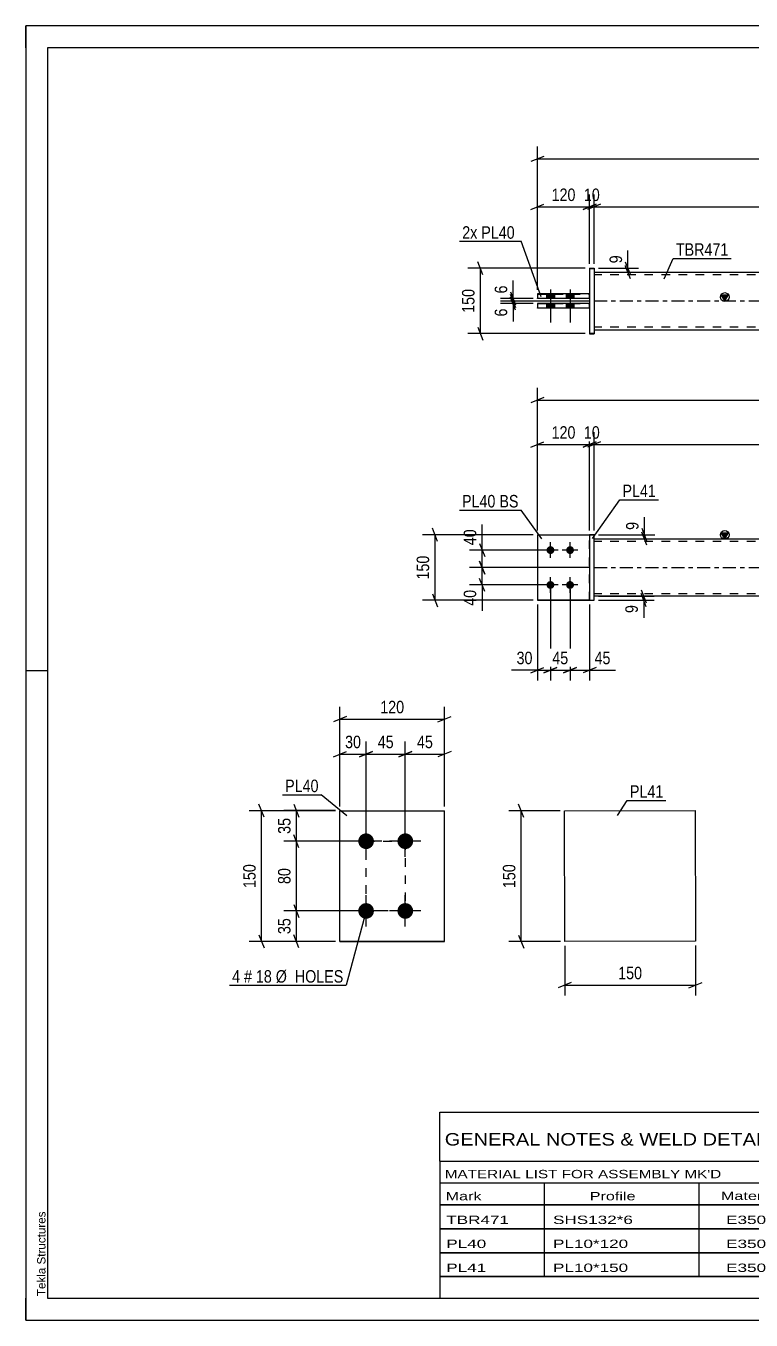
# Model space of a CAD drawing. Header units: millimetres. Extents: x 0 to 420, y 0 to 297.
# Drawn here: x 0 to 166.5, y 0 to 297 of the extents above; entities that cross this region are included whole.
import ezdxf

# ---------------------------------------------------------------- set-up
doc = ezdxf.new("R2010")
doc.units = ezdxf.units.MM
doc.linetypes.add('DXK_LINE_DOT2', pattern=[3.9198, 1.9599, -1.9599])
doc.linetypes.add('DXK_LINE_DOT3', pattern=[5.9187, 2.979, -0.9799, 0.9799, -0.9799])
doc.styles.add('Arial', font='ARIAL.TTF', dxfattribs={"height": 0.2})
doc.styles.add('Arial Narrow', font='ARIALN.TTF', dxfattribs={"height": 0.2})

# ---------------------------------------------------------------- blocks, each defined once
blk = doc.blocks.new('Unknown-581591533-1127')
at = {"color": 5, "linetype": 'Continuous'}
for p, q in [((420, 297), (0, 297)), ((0, 297), (0, 0)), ((0, 292), (0, 297)), ((415, 292), (5, 292)), ((5, 292), (5, 5)), ((5, 149), (0, 149)), ((0, 0), (0, 5)), ((5, 5), (415, 5)), ((0, 0), (420, 0))]:
    blk.add_line(p, q, dxfattribs=at)
at = {"color": 174, "linetype": 'Continuous', "style": 'Arial'}
blk.add_text('Tekla Structures', height=1.9102, rotation=90, dxfattribs=at).set_placement((4.5, 5.5))
blk = doc.blocks.new('Part-581591533-1420 - 1364')
at = {"color": 7, "linetype": 'DXK_LINE_DOT2'}
for p, q in [((117.41, 180.2), (129.41, 180.2)), ((117.41, 180.2), (129.41, 180.2)), ((117.41, 180.2), (117.41, 165.2)), ((129.41, 180.2), (129.41, 180.2)), ((129.41, 165.2), (129.41, 180.2)), ((117.41, 165.2), (117.41, 165.2))]:
    blk.add_line(p, q, dxfattribs=at)
at = {"color": 2, "linetype": 'Continuous'}
for p, q in [((117.41, 165.2), (129.41, 165.2)), ((129.41, 165.2), (117.41, 165.2)), ((117.41, 165.2), (117.41, 165.2)), ((129.41, 165.2), (129.41, 165.2))]:
    blk.add_line(p, q, dxfattribs=at)
blk = doc.blocks.new('Bolt-581591533-1378 - 1364')
at = {"linetype": 'Continuous'}
for points in [[(120.41, 175.8), (120.22, 175.82), (120.04, 175.88), (119.88, 175.97), (119.74, 176.1), (119.63, 176.25), (119.55, 176.42), (119.51, 176.61), (119.51, 176.8), (119.55, 176.98), (119.63, 177.15), (119.74, 177.3), (119.88, 177.43), (120.04, 177.52), (120.22, 177.58), (120.41, 177.6), (120.6, 177.58), (120.77, 177.52), (120.94, 177.43), (121.08, 177.3), (121.19, 177.15), (121.26, 176.98), (121.3, 176.8), (121.3, 176.61), (121.26, 176.42), (121.19, 176.25), (121.08, 176.1), (120.94, 175.97), (120.77, 175.88), (120.6, 175.82)], [(124.91, 175.8), (124.72, 175.82), (124.54, 175.88), (124.38, 175.97), (124.24, 176.1), (124.13, 176.25), (124.05, 176.42), (124.01, 176.61), (124.01, 176.8), (124.05, 176.98), (124.13, 177.15), (124.24, 177.3), (124.38, 177.43), (124.54, 177.52), (124.72, 177.58), (124.91, 177.6), (125.1, 177.58), (125.27, 177.52), (125.44, 177.43), (125.58, 177.3), (125.69, 177.15), (125.76, 176.98), (125.8, 176.8), (125.8, 176.61), (125.76, 176.42), (125.69, 176.25), (125.58, 176.1), (125.44, 175.97), (125.27, 175.88), (125.1, 175.82)], [(120.41, 167.8), (120.22, 167.82), (120.04, 167.88), (119.88, 167.97), (119.74, 168.1), (119.63, 168.25), (119.55, 168.42), (119.51, 168.61), (119.51, 168.8), (119.55, 168.98), (119.63, 169.15), (119.74, 169.3), (119.88, 169.43), (120.04, 169.52), (120.22, 169.58), (120.41, 169.6), (120.6, 169.58), (120.77, 169.52), (120.94, 169.43), (121.08, 169.3), (121.19, 169.15), (121.26, 168.98), (121.3, 168.8), (121.3, 168.61), (121.26, 168.42), (121.19, 168.25), (121.08, 168.1), (120.94, 167.97), (120.77, 167.88), (120.6, 167.82)], [(124.91, 167.8), (124.72, 167.82), (124.54, 167.88), (124.38, 167.97), (124.24, 168.1), (124.13, 168.25), (124.05, 168.42), (124.01, 168.61), (124.01, 168.8), (124.05, 168.98), (124.13, 169.15), (124.24, 169.3), (124.38, 169.43), (124.54, 169.52), (124.72, 169.58), (124.91, 169.6), (125.1, 169.58), (125.27, 169.52), (125.44, 169.43), (125.58, 169.3), (125.69, 169.15), (125.76, 168.98), (125.8, 168.8), (125.8, 168.61), (125.76, 168.42), (125.69, 168.25), (125.58, 168.1), (125.44, 167.97), (125.27, 167.88), (125.1, 167.82)]]:
    blk.add_hatch(color=1, dxfattribs=at).paths.add_polyline_path(points)
at = {"color": 1, "linetype": 'Continuous'}
for p, q in [((120.41, 174.9), (120.41, 178.5)), ((124.91, 174.9), (124.91, 178.5)), ((122.21, 176.7), (118.61, 176.7)), ((126.71, 176.7), (123.11, 176.7)), ((120.41, 166.9), (120.41, 170.5)), ((124.91, 166.9), (124.91, 170.5)), ((122.21, 168.7), (118.61, 168.7)), ((126.71, 168.7), (123.11, 168.7))]:
    blk.add_line(p, q, dxfattribs=at)
blk = doc.blocks.new('Part-581591533-1405 - 1364')
at = {"color": 2, "linetype": 'Continuous'}
for p, q in [((130.41, 180.21), (129.41, 180.21)), ((129.41, 180.21), (129.41, 165.18)), ((130.41, 165.18), (130.41, 180.21)), ((129.41, 165.21), (130.41, 165.21)), ((129.41, 165.18), (130.41, 165.18)), ((130.41, 165.21), (130.41, 165.18))]:
    blk.add_line(p, q, dxfattribs=at)
at = {"color": 7, "linetype": 'DXK_LINE_DOT2'}
blk.add_line((129.41, 180.18), (130.41, 180.18), dxfattribs=at)
blk = doc.blocks.new('Part-581591533-1425 - 1364')
at = {"color": 2, "linetype": 'Continuous'}
for p, q in [((117.41, 180.2), (129.41, 180.2)), ((117.41, 180.2), (117.41, 165.2)), ((117.41, 165.2), (129.41, 165.2)), ((129.41, 165.2), (117.41, 165.2)), ((129.41, 165.2), (129.41, 165.21))]:
    blk.add_line(p, q, dxfattribs=at)
at = {"color": 7, "linetype": 'DXK_LINE_DOT2'}
for p, q in [((117.41, 180.2), (129.41, 180.2)), ((129.41, 180.2), (129.41, 180.2)), ((129.41, 180.2), (129.41, 165.2)), ((117.41, 165.2), (117.41, 165.2)), ((117.41, 165.2), (117.41, 165.2))]:
    blk.add_line(p, q, dxfattribs=at)
blk = doc.blocks.new('Part-581591533-1440 - 1364')
at = {"linetype": 'Continuous'}
blk.add_hatch(color=2, dxfattribs=at).paths.add_polyline_path([(160.41, 179.3), (159.61, 180.7), (161.21, 180.7)])
at = {"color": 2, "linetype": 'Continuous'}
for p, q in [((130.41, 179.3), (218.41, 179.3)), ((160.41, 179.3), (159.61, 180.7)), ((159.61, 180.7), (161.21, 180.7)), ((161.21, 180.7), (160.41, 179.3)), ((218.51, 179.3), (306.51, 179.3)), ((218.41, 166.1), (130.41, 166.1)), ((306.51, 166.1), (218.51, 166.1))]:
    blk.add_line(p, q, dxfattribs=at)
at = {"color": 7, "linetype": 'DXK_LINE_DOT2'}
for p, q in [((130.41, 166.1), (130.41, 179.3)), ((218.41, 178.7), (130.41, 178.7)), ((306.51, 178.7), (218.51, 178.7)), ((306.51, 179.3), (306.51, 166.1)), ((218.41, 166.7), (130.41, 166.7)), ((306.51, 166.7), (218.51, 166.7))]:
    blk.add_line(p, q, dxfattribs=at)
at = {"color": 7, "linetype": 'DXK_LINE_DOT3'}
for p, q in [((130.41, 172.7), (218.41, 172.7)), ((218.51, 172.7), (306.51, 172.7))]:
    blk.add_line(p, q, dxfattribs=at)
at = {"color": 2, "linetype": 'Continuous'}
blk.add_circle((160.41, 180.2), 1, dxfattribs=at)
blk = doc.blocks.new('Part-581591533-1793 - 1767')
at = {"color": 2, "linetype": 'Continuous'}
for p, q in [((129.41, 233.29), (117.41, 233.29)), ((117.41, 233.29), (117.41, 232.29)), ((117.41, 232.29), (129.41, 232.29)), ((117.41, 232.26), (117.41, 232.29)), ((117.41, 232.29), (117.41, 232.26)), ((129.41, 232.26), (117.41, 232.26)), ((129.41, 232.29), (129.41, 233.29))]:
    blk.add_line(p, q, dxfattribs=at)
at = {"color": 7, "linetype": 'DXK_LINE_DOT2'}
for p, q in [((117.41, 233.26), (129.41, 233.26)), ((129.41, 232.29), (129.41, 232.26)), ((129.41, 232.26), (129.41, 232.29))]:
    blk.add_line(p, q, dxfattribs=at)
blk = doc.blocks.new('Part-581591533-1798 - 1767')
at = {"color": 2, "linetype": 'Continuous'}
for p, q in [((129.41, 235.49), (117.41, 235.49)), ((117.41, 235.49), (117.41, 234.49)), ((129.41, 234.49), (129.41, 235.49)), ((117.41, 234.49), (129.41, 234.49)), ((117.41, 234.46), (117.41, 234.49)), ((117.41, 234.49), (117.41, 234.46)), ((129.41, 234.46), (117.41, 234.46))]:
    blk.add_line(p, q, dxfattribs=at)
at = {"color": 7, "linetype": 'DXK_LINE_DOT2'}
for p, q in [((117.41, 235.46), (129.41, 235.46)), ((129.41, 234.46), (129.41, 234.49)), ((129.41, 234.49), (129.41, 234.46))]:
    blk.add_line(p, q, dxfattribs=at)
blk = doc.blocks.new('Part-581591533-1773 - 1767')
at = {"linetype": 'Continuous'}
blk.add_hatch(color=2, dxfattribs=at).paths.add_polyline_path([(160.41, 233.88), (159.61, 235.28), (161.21, 235.28)])
at = {"color": 2, "linetype": 'Continuous'}
for p, q in [((130.41, 240.48), (218.41, 240.48)), ((218.51, 240.48), (306.51, 240.48)), ((160.41, 233.88), (159.61, 235.28)), ((159.61, 235.28), (161.21, 235.28)), ((161.21, 235.28), (160.41, 233.88)), ((130.41, 227.28), (218.41, 227.28)), ((218.51, 227.28), (306.51, 227.28))]:
    blk.add_line(p, q, dxfattribs=at)
at = {"color": 7, "linetype": 'DXK_LINE_DOT2'}
for p, q in [((130.41, 240.48), (130.41, 227.28)), ((218.41, 239.88), (130.41, 239.88)), ((306.51, 239.88), (218.51, 239.88)), ((306.51, 240.48), (306.51, 227.28)), ((218.41, 227.88), (130.41, 227.88)), ((306.51, 227.88), (218.51, 227.88))]:
    blk.add_line(p, q, dxfattribs=at)
at = {"color": 7, "linetype": 'DXK_LINE_DOT3'}
for p, q in [((130.41, 233.88), (218.41, 233.88)), ((218.51, 233.88), (306.51, 233.88))]:
    blk.add_line(p, q, dxfattribs=at)
at = {"color": 2, "linetype": 'Continuous'}
blk.add_circle((160.41, 234.78), 1, dxfattribs=at)
blk = doc.blocks.new('Part-581591533-1799 - 1767')
at = {"color": 2, "linetype": 'Continuous'}
for p, q in [((129.41, 241.39), (130.41, 241.39)), ((129.41, 241.39), (129.41, 226.39)), ((130.41, 241.39), (130.41, 226.36)), ((130.41, 226.39), (129.41, 226.39)), ((129.41, 226.39), (129.41, 226.36)), ((129.41, 226.39), (129.41, 226.36)), ((129.41, 226.36), (130.41, 226.36))]:
    blk.add_line(p, q, dxfattribs=at)
at = {"color": 7, "linetype": 'DXK_LINE_DOT2'}
for p, q in [((129.41, 241.36), (130.41, 241.36)), ((130.41, 241.36), (130.41, 241.39))]:
    blk.add_line(p, q, dxfattribs=at)
blk = doc.blocks.new('Bolt-581591533-1801 - 1767')
at = {"linetype": 'Continuous'}
for points in [[(119.51, 234.49), (121.31, 234.49), (121.31, 235.49), (119.51, 235.49)], [(119.51, 234.47), (121.31, 234.47), (121.31, 235.47), (119.51, 235.47)], [(124.01, 234.49), (125.81, 234.49), (125.81, 235.49), (124.01, 235.49)], [(124.01, 234.47), (125.81, 234.47), (125.81, 235.47), (124.01, 235.47)], [(119.51, 232.29), (121.31, 232.29), (121.31, 233.29), (119.51, 233.29)], [(119.51, 232.27), (121.31, 232.27), (121.31, 233.27), (119.51, 233.27)], [(124.01, 232.29), (125.81, 232.29), (125.81, 233.29), (124.01, 233.29)], [(124.01, 232.27), (125.81, 232.27), (125.81, 233.27), (124.01, 233.27)]]:
    blk.add_hatch(color=1, dxfattribs=at).paths.add_polyline_path(points)
at = {"color": 1, "linetype": 'Continuous'}
for p, q in [((119.51, 235.49), (119.51, 234.49)), ((119.51, 235.47), (119.51, 234.47)), ((120.41, 236.49), (120.41, 228.99)), ((120.41, 236.47), (120.41, 228.97)), ((121.31, 235.49), (121.31, 234.49)), ((121.31, 235.47), (121.31, 234.47)), ((124.01, 235.49), (124.01, 234.49)), ((124.01, 235.47), (124.01, 234.47)), ((124.91, 236.49), (124.91, 228.99)), ((124.91, 236.47), (124.91, 228.97)), ((125.81, 235.49), (125.81, 234.49)), ((125.81, 235.47), (125.81, 234.47)), ((119.51, 233.29), (119.51, 232.29)), ((119.51, 233.27), (119.51, 232.27)), ((121.31, 233.29), (121.31, 232.29)), ((121.31, 233.27), (121.31, 232.27)), ((124.01, 233.29), (124.01, 232.29)), ((124.01, 233.27), (124.01, 232.27)), ((125.81, 233.29), (125.81, 232.29)), ((125.81, 233.27), (125.81, 232.27))]:
    blk.add_line(p, q, dxfattribs=at)
blk = doc.blocks.new('Bolt-581591533-2103 - 2040')
at = {"linetype": 'Continuous'}
for points in [[(78.09, 108.1), (77.72, 108.14), (77.36, 108.25), (77.04, 108.44), (76.76, 108.69), (76.53, 109), (76.38, 109.34), (76.3, 109.71), (76.3, 110.09), (76.38, 110.46), (76.53, 110.8), (76.76, 111.1), (77.04, 111.36), (77.36, 111.54), (77.72, 111.66), (78.09, 111.7), (78.47, 111.66), (78.83, 111.54), (79.15, 111.36), (79.43, 111.1), (79.65, 110.8), (79.81, 110.46), (79.88, 110.09), (79.88, 109.71), (79.81, 109.34), (79.65, 109), (79.43, 108.69), (79.15, 108.44), (78.83, 108.25), (78.47, 108.14)], [(87.09, 108.1), (86.72, 108.14), (86.36, 108.25), (86.04, 108.44), (85.76, 108.69), (85.53, 109), (85.38, 109.34), (85.3, 109.71), (85.3, 110.09), (85.38, 110.46), (85.53, 110.8), (85.76, 111.1), (86.04, 111.36), (86.36, 111.54), (86.72, 111.66), (87.09, 111.7), (87.47, 111.66), (87.83, 111.54), (88.15, 111.36), (88.43, 111.1), (88.65, 110.8), (88.81, 110.46), (88.88, 110.09), (88.88, 109.71), (88.81, 109.34), (88.65, 109), (88.43, 108.69), (88.15, 108.44), (87.83, 108.25), (87.47, 108.14)], [(78.09, 92.1), (77.72, 92.14), (77.36, 92.25), (77.04, 92.44), (76.76, 92.69), (76.53, 93), (76.38, 93.34), (76.3, 93.71), (76.3, 94.09), (76.38, 94.46), (76.53, 94.8), (76.76, 95.1), (77.04, 95.36), (77.36, 95.54), (77.72, 95.66), (78.09, 95.7), (78.47, 95.66), (78.83, 95.54), (79.15, 95.36), (79.43, 95.1), (79.65, 94.8), (79.81, 94.46), (79.88, 94.09), (79.88, 93.71), (79.81, 93.34), (79.65, 93), (79.43, 92.69), (79.15, 92.44), (78.83, 92.25), (78.47, 92.14)], [(87.09, 92.1), (86.72, 92.14), (86.36, 92.25), (86.04, 92.44), (85.76, 92.69), (85.53, 93), (85.38, 93.34), (85.3, 93.71), (85.3, 94.09), (85.38, 94.46), (85.53, 94.8), (85.76, 95.1), (86.04, 95.36), (86.36, 95.54), (86.72, 95.66), (87.09, 95.7), (87.47, 95.66), (87.83, 95.54), (88.15, 95.36), (88.43, 95.1), (88.65, 94.8), (88.81, 94.46), (88.88, 94.09), (88.88, 93.71), (88.81, 93.34), (88.65, 93), (88.43, 92.69), (88.15, 92.44), (87.83, 92.25), (87.47, 92.14)]]:
    blk.add_hatch(color=1, dxfattribs=at).paths.add_polyline_path(points)
at = {"color": 1, "linetype": 'Continuous'}
for p, q in [((78.09, 106.3), (78.09, 113.5)), ((87.09, 106.3), (87.09, 113.5)), ((81.69, 109.9), (74.49, 109.9)), ((90.69, 109.9), (83.49, 109.9)), ((78.09, 90.3), (78.09, 97.5)), ((87.09, 90.3), (87.09, 97.5)), ((81.69, 93.9), (74.49, 93.9)), ((90.69, 93.9), (83.49, 93.9))]:
    blk.add_line(p, q, dxfattribs=at)
blk = doc.blocks.new('Part-581591533-2108 - 2040')
at = {"color": 2, "linetype": 'Continuous'}
for p, q in [((72.09, 116.9), (96.09, 116.9)), ((72.09, 86.9), (72.09, 116.9)), ((96.09, 86.9), (96.09, 116.9)), ((72.09, 86.9), (96.09, 86.9)), ((96.09, 86.9), (72.09, 86.9))]:
    blk.add_line(p, q, dxfattribs=at)
at = {"color": 7, "linetype": 'DXK_LINE_DOT2'}
for p, q in [((72.09, 116.9), (96.09, 116.9)), ((96.09, 116.9), (96.09, 116.9)), ((72.09, 86.9), (72.09, 86.9)), ((72.09, 86.9), (72.09, 86.9)), ((96.09, 86.9), (96.09, 86.9)), ((96.09, 86.9), (96.09, 86.9))]:
    blk.add_line(p, q, dxfattribs=at)
blk = doc.blocks.new('Part-581591533-2231 - 2225')
at = {"color": 2, "linetype": 'Continuous'}
for p, q in [((123.65, 116.87), (153.65, 116.93)), ((123.7, 86.87), (123.65, 116.87)), ((153.65, 116.93), (153.7, 86.93)), ((153.7, 86.93), (123.7, 86.87))]:
    blk.add_line(p, q, dxfattribs=at)
blk = doc.blocks.new('Rectangle-581591533-2210 - 2040')
at = {"color": 1, "linetype": 'DXK_LINE_DOT2'}
blk.add_lwpolyline([(78.09, 109.9), (87.09, 109.9), (87.09, 93.9), (78.09, 93.9), (78.09, 109.9)], close=True, dxfattribs=at)
blk = doc.blocks.new('StraightDimension-581591533-1609 - 1364')
at = {"color": 7, "linetype": 'Continuous'}
for p, q in [((129.41, 172.68), (101.86, 172.68)), ((104.11, 174.18), (105.31, 171.18)), ((104.71, 168.7), (104.71, 172.68)), ((105.31, 167.2), (104.11, 170.2)), ((119.41, 168.7), (101.86, 168.7))]:
    blk.add_line(p, q, dxfattribs=at)
at = {"color": 0}
blk.add_wipeout([(103.96, 168.17), (99.76, 168.17), (99.76, 163.32), (103.96, 163.32)], dxfattribs=at)
at = {"color": 7, "linetype": 'Continuous'}
blk.add_line((104.71, 168.7), (104.71, 162.79), dxfattribs=at)
blk.add_line((104.71, 168.7), (104.71, 162.79), dxfattribs=at)
at = {"color": 3, "style": 'Arial Narrow'}
blk.add_text('40', height=2.863, rotation=90.0002, dxfattribs=at).set_placement((103.36, 163.92))
blk = doc.blocks.new('StraightDimension-581591533-1600 - 1364')
at = {"color": 7, "linetype": 'Continuous'}
for p, q in [((141.37, 181.71), (142.57, 178.71)), ((131.41, 180.21), (144.37, 180.21)), ((131.41, 179.3), (144.37, 179.3)), ((142.57, 177.8), (141.37, 180.8)), ((141.97, 179.3), (141.97, 180.21))]:
    blk.add_line(p, q, dxfattribs=at)
at = {"color": 0}
blk.add_wipeout([(141.22, 183.77), (137.02, 183.77), (137.02, 180.74), (141.22, 180.74)], dxfattribs=at)
at = {"color": 7, "linetype": 'Continuous'}
blk.add_line((141.97, 180.21), (141.97, 184.29), dxfattribs=at)
blk.add_line((141.97, 180.21), (141.97, 184.29), dxfattribs=at)
at = {"color": 3, "style": 'Arial Narrow'}
blk.add_text('9', height=2.86, rotation=90.0002, dxfattribs=at).set_placement((140.62, 181.34))
blk = doc.blocks.new('StraightDimension-581591533-1560 - 1364')
at = {"color": 7, "linetype": 'Continuous'}
for p, q in [((120.41, 167.7), (120.41, 146.77)), ((117.41, 164.2), (117.41, 146.77)), ((115.91, 148.57), (118.91, 149.77)), ((117.41, 149.17), (120.41, 149.17)), ((121.91, 149.77), (118.91, 148.57))]:
    blk.add_line(p, q, dxfattribs=at)
at = {"color": 0}
blk.add_wipeout([(116.88, 149.92), (116.88, 154.12), (112.03, 154.12), (112.03, 149.92)], dxfattribs=at)
at = {"color": 7, "linetype": 'Continuous'}
blk.add_line((117.41, 149.17), (111.5, 149.17), dxfattribs=at)
blk.add_line((117.41, 149.17), (111.5, 149.17), dxfattribs=at)
at = {"color": 3, "style": 'Arial Narrow'}
blk.add_text('30', height=2.863, dxfattribs=at).set_placement((112.63, 150.52))
blk = doc.blocks.new('StraightDimension-581591533-1546 - 1364')
at = {"color": 7, "linetype": 'Continuous'}
for p, q in [((117.41, 181.2), (117.41, 213.94)), ((319.51, 181.19), (319.51, 213.94)), ((118.91, 211.69), (115.91, 210.49)), ((117.41, 211.09), (319.51, 211.09)), ((318.01, 210.49), (321.01, 211.69))]:
    blk.add_line(p, q, dxfattribs=at)
at = {"color": 0}
blk.add_wipeout([(222.72, 211.84), (222.72, 216.04), (214.2, 216.04), (214.2, 211.84)], dxfattribs=at)
at = {"color": 3, "style": 'Arial Narrow'}
blk.add_text('2035', height=2.863, dxfattribs=at).set_placement((214.8, 212.44))
blk = doc.blocks.new('StraightDimension-581591533-1452 - 1364')
at = {"color": 7, "linetype": 'Continuous'}
for p, q in [((117.41, 181.2), (117.41, 203.77)), ((129.41, 181.2), (129.41, 203.77)), ((115.91, 200.32), (118.91, 201.52)), ((117.41, 200.92), (129.41, 200.92)), ((130.91, 201.52), (127.91, 200.32))]:
    blk.add_line(p, q, dxfattribs=at)
at = {"color": 0}
blk.add_wipeout([(126.75, 201.67), (126.75, 205.87), (120.07, 205.87), (120.07, 201.67)], dxfattribs=at)
at = {"color": 3, "style": 'Arial Narrow'}
blk.add_text('120', height=2.863, dxfattribs=at).set_placement((120.67, 202.27))
blk = doc.blocks.new('StraightDimension-581591533-1479 - 1364')
at = {"color": 7, "linetype": 'Continuous'}
for p, q in [((129.41, 181.2), (129.41, 203.77)), ((130.41, 181.21), (130.41, 203.77)), ((127.91, 200.32), (130.91, 201.52)), ((131.91, 201.52), (128.91, 200.32)), ((129.41, 200.92), (130.41, 200.92))]:
    blk.add_line(p, q, dxfattribs=at)
at = {"color": 0}
blk.add_wipeout([(132.34, 201.67), (132.34, 205.87), (127.48, 205.87), (127.48, 201.67)], dxfattribs=at)
at = {"color": 3, "style": 'Arial Narrow'}
blk.add_text('10', height=2.863, dxfattribs=at).set_placement((128.08, 202.27))
blk = doc.blocks.new('StraightDimension-581591533-1577 - 1364')
at = {"color": 7, "linetype": 'Continuous'}
for p, q in [((124.91, 167.7), (124.91, 146.77)), ((129.41, 164.2), (129.41, 146.77)), ((123.41, 148.57), (126.41, 149.77)), ((124.91, 149.17), (129.41, 149.17)), ((130.91, 149.77), (127.91, 148.57))]:
    blk.add_line(p, q, dxfattribs=at)
at = {"color": 0}
blk.add_wipeout([(134.79, 149.92), (134.79, 154.12), (129.93, 154.12), (129.93, 149.92)], dxfattribs=at)
at = {"color": 7, "linetype": 'Continuous'}
blk.add_line((129.41, 149.17), (135.32, 149.17), dxfattribs=at)
blk.add_line((129.41, 149.17), (135.32, 149.17), dxfattribs=at)
at = {"color": 3, "style": 'Arial Narrow'}
blk.add_text('45', height=2.863, dxfattribs=at).set_placement((130.53, 150.52))
blk = doc.blocks.new('StraightDimension-581591533-1496 - 1364')
at = {"color": 7, "linetype": 'Continuous'}
for p, q in [((130.41, 181.21), (130.41, 203.77)), ((306.51, 181.23), (306.51, 203.77)), ((131.91, 201.52), (128.91, 200.32)), ((130.41, 200.92), (306.51, 200.92)), ((305.01, 200.32), (308.01, 201.52))]:
    blk.add_line(p, q, dxfattribs=at)
at = {"color": 0}
blk.add_wipeout([(222.72, 201.67), (222.72, 205.87), (214.2, 205.87), (214.2, 201.67)], dxfattribs=at)
at = {"color": 3, "style": 'Arial Narrow'}
blk.add_text('1775', height=2.863, dxfattribs=at).set_placement((214.8, 202.27))
blk = doc.blocks.new('StraightDimension-581591533-1570 - 1364')
at = {"color": 7, "linetype": 'Continuous'}
for p, q in [((120.41, 167.7), (120.41, 146.77)), ((124.91, 167.7), (124.91, 146.77)), ((118.91, 148.57), (121.91, 149.77)), ((120.41, 149.17), (124.91, 149.17)), ((126.41, 149.77), (123.41, 148.57))]:
    blk.add_line(p, q, dxfattribs=at)
at = {"color": 0}
blk.add_wipeout([(125.09, 149.92), (125.09, 154.12), (120.23, 154.12), (120.23, 149.92)], dxfattribs=at)
at = {"color": 3, "style": 'Arial Narrow'}
blk.add_text('45', height=2.863, dxfattribs=at).set_placement((120.83, 150.52))
blk = doc.blocks.new('StraightDimension-581591533-1591 - 1364')
at = {"color": 7, "linetype": 'Continuous'}
for p, q in [((141.21, 167.6), (142.41, 164.6)), ((142.41, 163.71), (141.21, 166.71)), ((131.41, 166.1), (144.21, 166.1)), ((131.41, 165.21), (144.21, 165.21)), ((141.81, 165.21), (141.81, 166.1))]:
    blk.add_line(p, q, dxfattribs=at)
at = {"color": 0}
blk.add_wipeout([(141.06, 164.69), (136.86, 164.69), (136.86, 161.66), (141.06, 161.66)], dxfattribs=at)
at = {"color": 7, "linetype": 'Continuous'}
blk.add_line((141.81, 165.21), (141.81, 161.13), dxfattribs=at)
blk.add_line((141.81, 165.21), (141.81, 161.13), dxfattribs=at)
at = {"color": 3, "style": 'Arial Narrow'}
blk.add_text('9', height=2.86, rotation=90.0002, dxfattribs=at).set_placement((140.46, 162.26))
blk = doc.blocks.new('StraightDimension-581591533-1626 - 1364')
at = {"color": 7, "linetype": 'Continuous'}
for p, q in [((119.41, 176.7), (101.86, 176.7)), ((104.11, 178.2), (105.31, 175.2)), ((104.71, 172.68), (104.71, 176.7)), ((129.41, 172.68), (101.86, 172.68)), ((105.31, 171.18), (104.11, 174.18))]:
    blk.add_line(p, q, dxfattribs=at)
at = {"color": 0}
blk.add_wipeout([(103.96, 182.08), (99.76, 182.08), (99.76, 177.22), (103.96, 177.22)], dxfattribs=at)
at = {"color": 7, "linetype": 'Continuous'}
blk.add_line((104.71, 176.7), (104.71, 182.6), dxfattribs=at)
blk.add_line((104.71, 176.7), (104.71, 182.6), dxfattribs=at)
at = {"color": 3, "style": 'Arial Narrow'}
blk.add_text('40', height=2.863, rotation=90.0002, dxfattribs=at).set_placement((103.36, 177.82))
blk = doc.blocks.new('StraightDimension-581591533-1689 - 1364')
at = {"color": 7, "linetype": 'Continuous'}
for p, q in [((94.51, 178.7), (93.31, 181.7)), ((116.41, 180.2), (91.06, 180.2)), ((93.91, 165.2), (93.91, 180.2)), ((93.31, 166.7), (94.51, 163.7)), ((116.41, 165.2), (91.06, 165.2))]:
    blk.add_line(p, q, dxfattribs=at)
at = {"color": 0}
blk.add_wipeout([(93.16, 176.04), (88.96, 176.04), (88.96, 169.35), (93.16, 169.35)], dxfattribs=at)
at = {"color": 3, "style": 'Arial Narrow'}
blk.add_text('150', height=2.863, rotation=90.0002, dxfattribs=at).set_placement((92.56, 169.95))
blk = doc.blocks.new('StraightDimension-581591533-1851 - 1767')
at = {"color": 7, "linetype": 'Continuous'}
for p, q in [((111.22, 235.96), (112.42, 232.96)), ((112.42, 232.36), (111.22, 235.36)), ((116.41, 234.46), (108.97, 234.46)), ((129.41, 233.86), (108.97, 233.86)), ((111.82, 233.86), (111.82, 234.46))]:
    blk.add_line(p, q, dxfattribs=at)
at = {"color": 0}
blk.add_wipeout([(111.07, 238.02), (106.87, 238.02), (106.87, 234.99), (111.07, 234.99)], dxfattribs=at)
at = {"color": 7, "linetype": 'Continuous'}
blk.add_line((111.82, 234.46), (111.82, 238.54), dxfattribs=at)
blk.add_line((111.82, 234.46), (111.82, 238.54), dxfattribs=at)
at = {"color": 3, "style": 'Arial Narrow'}
blk.add_text('6', height=2.86, rotation=90.0002, dxfattribs=at).set_placement((110.47, 235.59))
blk = doc.blocks.new('StraightDimension-581591533-1930 - 1767')
at = {"color": 7, "linetype": 'Continuous'}
for p, q in [((127.91, 254.86), (130.91, 256.06)), ((131.91, 256.06), (128.91, 254.86)), ((129.41, 242.39), (129.41, 258.31)), ((129.41, 255.46), (130.41, 255.46)), ((130.41, 242.39), (130.41, 258.31))]:
    blk.add_line(p, q, dxfattribs=at)
at = {"color": 0}
blk.add_wipeout([(132.34, 256.21), (132.34, 260.41), (127.48, 260.41), (127.48, 256.21)], dxfattribs=at)
at = {"color": 3, "style": 'Arial Narrow'}
blk.add_text('10', height=2.863, dxfattribs=at).set_placement((128.08, 256.81))
blk = doc.blocks.new('StraightDimension-581591533-1835 - 1767')
at = {"color": 7, "linetype": 'Continuous'}
for p, q in [((111.22, 235.36), (112.42, 232.36)), ((112.42, 231.76), (111.22, 234.76)), ((129.41, 233.86), (108.97, 233.86)), ((116.41, 233.26), (108.97, 233.26)), ((111.82, 233.26), (111.82, 233.86))]:
    blk.add_line(p, q, dxfattribs=at)
at = {"color": 0}
blk.add_wipeout([(111.07, 232.74), (106.87, 232.74), (106.87, 229.71), (111.07, 229.71)], dxfattribs=at)
at = {"color": 7, "linetype": 'Continuous'}
blk.add_line((111.82, 233.26), (111.82, 229.19), dxfattribs=at)
blk.add_line((111.82, 233.26), (111.82, 229.19), dxfattribs=at)
at = {"color": 3, "style": 'Arial Narrow'}
blk.add_text('6', height=2.86, rotation=90.0002, dxfattribs=at).set_placement((110.47, 230.31))
blk = doc.blocks.new('StraightDimension-581591533-1868 - 1767')
at = {"color": 7, "linetype": 'Continuous'}
for p, q in [((131.41, 241.39), (140.59, 241.39)), ((137.59, 242.89), (138.79, 239.89)), ((138.79, 238.98), (137.59, 241.98)), ((138.19, 240.48), (138.19, 241.39)), ((131.41, 240.48), (140.59, 240.48))]:
    blk.add_line(p, q, dxfattribs=at)
at = {"color": 0}
blk.add_wipeout([(137.44, 244.95), (133.24, 244.95), (133.24, 241.92), (137.44, 241.92)], dxfattribs=at)
at = {"color": 7, "linetype": 'Continuous'}
blk.add_line((138.19, 241.39), (138.19, 245.47), dxfattribs=at)
blk.add_line((138.19, 241.39), (138.19, 245.47), dxfattribs=at)
at = {"color": 3, "style": 'Arial Narrow'}
blk.add_text('9', height=2.86, rotation=90.0002, dxfattribs=at).set_placement((136.84, 242.52))
blk = doc.blocks.new('StraightDimension-581591533-1879 - 1767')
at = {"color": 7, "linetype": 'Continuous'}
for p, q in [((128.41, 241.39), (101.47, 241.39)), ((104.92, 239.89), (103.72, 242.89)), ((104.32, 226.39), (104.32, 241.39)), ((128.41, 226.39), (101.47, 226.39)), ((103.72, 227.89), (104.92, 224.89))]:
    blk.add_line(p, q, dxfattribs=at)
at = {"color": 0}
blk.add_wipeout([(103.57, 237.23), (99.37, 237.23), (99.37, 230.55), (103.57, 230.55)], dxfattribs=at)
at = {"color": 3, "style": 'Arial Narrow'}
blk.add_text('150', height=2.863, rotation=90.0002, dxfattribs=at).set_placement((102.97, 231.15))
blk = doc.blocks.new('StraightDimension-581591533-1910 - 1767')
at = {"color": 7, "linetype": 'Continuous'}
for p, q in [((131.91, 256.06), (128.91, 254.86)), ((130.41, 242.39), (130.41, 258.31)), ((130.41, 255.46), (306.51, 255.46)), ((305.01, 254.86), (308.01, 256.06)), ((306.51, 242.35), (306.51, 258.31))]:
    blk.add_line(p, q, dxfattribs=at)
at = {"color": 0}
blk.add_wipeout([(222.72, 256.21), (222.72, 260.41), (214.2, 260.41), (214.2, 256.21)], dxfattribs=at)
at = {"color": 3, "style": 'Arial Narrow'}
blk.add_text('1775', height=2.863, dxfattribs=at).set_placement((214.8, 256.81))
blk = doc.blocks.new('StraightDimension-581591533-1920 - 1767')
at = {"color": 7, "linetype": 'Continuous'}
for p, q in [((115.91, 254.86), (118.91, 256.06)), ((117.41, 236.46), (117.41, 258.31)), ((117.41, 255.46), (129.41, 255.46)), ((130.91, 256.06), (127.91, 254.86)), ((129.41, 242.39), (129.41, 258.31))]:
    blk.add_line(p, q, dxfattribs=at)
at = {"color": 0}
blk.add_wipeout([(126.75, 256.21), (126.75, 260.41), (120.07, 260.41), (120.07, 256.21)], dxfattribs=at)
at = {"color": 3, "style": 'Arial Narrow'}
blk.add_text('120', height=2.863, dxfattribs=at).set_placement((120.67, 256.81))
blk = doc.blocks.new('StraightDimension-581591533-1941 - 1767')
at = {"color": 7, "linetype": 'Continuous'}
for p, q in [((117.41, 236.46), (117.41, 269.31)), ((319.51, 236.51), (319.51, 269.31)), ((118.91, 267.06), (115.91, 265.86)), ((117.41, 266.46), (319.51, 266.46)), ((318.01, 265.86), (321.01, 267.06))]:
    blk.add_line(p, q, dxfattribs=at)
at = {"color": 0}
blk.add_wipeout([(222.72, 267.21), (222.72, 271.41), (214.2, 271.41), (214.2, 267.21)], dxfattribs=at)
at = {"color": 3, "style": 'Arial Narrow'}
blk.add_text('2035', height=2.863, dxfattribs=at).set_placement((214.8, 267.81))
blk = doc.blocks.new('StraightDimension-581591533-2133 - 2040')
at = {"color": 7, "linetype": 'Continuous'}
for p, q in [((78.09, 110.9), (78.09, 132.75)), ((87.09, 110.9), (87.09, 132.75)), ((76.59, 129.3), (79.59, 130.5)), ((78.09, 129.9), (87.09, 129.9)), ((88.59, 130.5), (85.59, 129.3))]:
    blk.add_line(p, q, dxfattribs=at)
at = {"color": 0}
blk.add_wipeout([(85.02, 130.65), (85.02, 134.85), (80.17, 134.85), (80.17, 130.65)], dxfattribs=at)
at = {"color": 3, "style": 'Arial Narrow'}
blk.add_text('45', height=2.863, dxfattribs=at).set_placement((80.77, 131.25))
blk = doc.blocks.new('StraightDimension-581591533-2165 - 2040')
at = {"color": 7, "linetype": 'Continuous'}
for p, q in [((61.49, 95.4), (62.69, 92.4)), ((77.09, 93.9), (59.24, 93.9)), ((62.09, 86.91), (62.09, 93.9)), ((71.09, 86.91), (59.24, 86.91)), ((62.69, 85.41), (61.49, 88.41))]:
    blk.add_line(p, q, dxfattribs=at)
at = {"color": 0}
blk.add_wipeout([(61.34, 92.83), (57.14, 92.83), (57.14, 87.98), (61.34, 87.98)], dxfattribs=at)
at = {"color": 3, "style": 'Arial Narrow'}
blk.add_text('35', height=2.863, rotation=90.0002, dxfattribs=at).set_placement((60.74, 88.58))
blk = doc.blocks.new('StraightDimension-581591533-2123 - 2040')
at = {"color": 7, "linetype": 'Continuous'}
for p, q in [((72.09, 117.9), (72.09, 132.75)), ((78.09, 110.9), (78.09, 132.75)), ((70.59, 129.3), (73.59, 130.5)), ((72.09, 129.9), (78.09, 129.9)), ((79.59, 130.5), (76.59, 129.3))]:
    blk.add_line(p, q, dxfattribs=at)
at = {"color": 0}
blk.add_wipeout([(77.52, 130.65), (77.52, 134.85), (72.67, 134.85), (72.67, 130.65)], dxfattribs=at)
at = {"color": 3, "style": 'Arial Narrow'}
blk.add_text('30', height=2.863, dxfattribs=at).set_placement((73.27, 131.25))
blk = doc.blocks.new('StraightDimension-581591533-2112 - 2040')
at = {"color": 7, "linetype": 'Continuous'}
for p, q in [((72.09, 117.9), (72.09, 140.75)), ((96.09, 117.9), (96.09, 140.75)), ((73.59, 138.5), (70.59, 137.3)), ((72.09, 137.9), (96.09, 137.9)), ((94.59, 137.3), (97.59, 138.5))]:
    blk.add_line(p, q, dxfattribs=at)
at = {"color": 0}
blk.add_wipeout([(87.44, 138.65), (87.44, 142.85), (80.75, 142.85), (80.75, 138.65)], dxfattribs=at)
at = {"color": 3, "style": 'Arial Narrow'}
blk.add_text('120', height=2.863, dxfattribs=at).set_placement((81.35, 139.25))
blk = doc.blocks.new('StraightDimension-581591533-2143 - 2040')
at = {"color": 7, "linetype": 'Continuous'}
for p, q in [((87.09, 110.9), (87.09, 132.75)), ((96.09, 117.9), (96.09, 132.75)), ((85.59, 129.3), (88.59, 130.5)), ((87.09, 129.9), (96.09, 129.9)), ((97.59, 130.5), (94.59, 129.3))]:
    blk.add_line(p, q, dxfattribs=at)
at = {"color": 0}
blk.add_wipeout([(94.02, 130.65), (94.02, 134.85), (89.17, 134.85), (89.17, 130.65)], dxfattribs=at)
at = {"color": 3, "style": 'Arial Narrow'}
blk.add_text('45', height=2.863, dxfattribs=at).set_placement((89.77, 131.25))
blk = doc.blocks.new('StraightDimension-581591533-2154 - 2040')
at = {"color": 7, "linetype": 'Continuous'}
for p, q in [((71.09, 116.9), (51.24, 116.9)), ((54.69, 115.4), (53.49, 118.4)), ((54.09, 86.9), (54.09, 116.9)), ((71.09, 86.9), (51.24, 86.9)), ((53.49, 88.4), (54.69, 85.4))]:
    blk.add_line(p, q, dxfattribs=at)
at = {"color": 0}
blk.add_wipeout([(53.34, 105.24), (49.14, 105.24), (49.14, 98.55), (53.34, 98.55)], dxfattribs=at)
at = {"color": 3, "style": 'Arial Narrow'}
blk.add_text('150', height=2.863, rotation=90.0002, dxfattribs=at).set_placement((52.74, 99.15))
blk = doc.blocks.new('StraightDimension-581591533-2181 - 2040')
at = {"color": 7, "linetype": 'Continuous'}
for p, q in [((77.09, 109.9), (59.24, 109.9)), ((62.69, 108.4), (61.49, 111.4)), ((62.09, 93.9), (62.09, 109.9)), ((61.49, 95.4), (62.69, 92.4)), ((77.09, 93.9), (59.24, 93.9))]:
    blk.add_line(p, q, dxfattribs=at)
at = {"color": 0}
blk.add_wipeout([(61.34, 104.33), (57.14, 104.33), (57.14, 99.47), (61.34, 99.47)], dxfattribs=at)
at = {"color": 3, "style": 'Arial Narrow'}
blk.add_text('80', height=2.863, rotation=90.0002, dxfattribs=at).set_placement((60.74, 100.07))
blk = doc.blocks.new('StraightDimension-581591533-2194 - 2040')
at = {"color": 7, "linetype": 'Continuous'}
for p, q in [((71.09, 116.91), (59.24, 116.91)), ((61.49, 118.41), (62.69, 115.41)), ((62.09, 109.9), (62.09, 116.91)), ((77.09, 109.9), (59.24, 109.9)), ((62.69, 108.4), (61.49, 111.4))]:
    blk.add_line(p, q, dxfattribs=at)
at = {"color": 0}
blk.add_wipeout([(61.34, 115.83), (57.14, 115.83), (57.14, 110.98), (61.34, 110.98)], dxfattribs=at)
at = {"color": 3, "style": 'Arial Narrow'}
blk.add_text('35', height=2.863, rotation=90.0002, dxfattribs=at).set_placement((60.74, 111.58))
blk = doc.blocks.new('StraightDimension-581591533-2233 - 2225')
at = {"color": 7, "linetype": 'Continuous'}
for p, q in [((122.65, 116.87), (110.85, 116.87)), ((114.3, 115.37), (113.1, 118.37)), ((113.7, 86.87), (113.7, 116.87)), ((122.7, 86.87), (110.85, 86.87)), ((113.1, 88.37), (114.3, 85.37))]:
    blk.add_line(p, q, dxfattribs=at)
at = {"color": 0}
blk.add_wipeout([(112.95, 105.21), (108.75, 105.21), (108.75, 98.53), (112.95, 98.53)], dxfattribs=at)
at = {"color": 3, "style": 'Arial Narrow'}
blk.add_text('150', height=2.863, rotation=90.0002, dxfattribs=at).set_placement((112.35, 99.13))
blk = doc.blocks.new('StraightDimension-581591533-2240 - 2225')
at = {"color": 7, "linetype": 'Continuous'}
for p, q in [((123.7, 85.87), (123.7, 74.47)), ((153.7, 85.93), (153.7, 74.47)), ((125.2, 77.47), (122.2, 76.27)), ((152.2, 76.27), (155.2, 77.47)), ((123.7, 76.87), (153.7, 76.87))]:
    blk.add_line(p, q, dxfattribs=at)
at = {"color": 0}
blk.add_wipeout([(142.05, 77.62), (142.05, 81.82), (135.36, 81.82), (135.36, 77.62)], dxfattribs=at)
at = {"color": 3, "style": 'Arial Narrow'}
blk.add_text('150', height=2.863, dxfattribs=at).set_placement((135.96, 78.22))
blk = doc.blocks.new('Unknown-581591533-2774')
at = {"color": 7, "linetype": 'Continuous'}
for p, q in [((95, 47.75), (255, 47.75)), ((95, 36.5), (95, 47.75)), ((255, 47.75), (255, 36.5)), ((95, 36.5), (255, 36.5)), ((95, 36.5), (95, 31.5)), ((255, 36.5), (255, 31.5)), ((95, 31.5), (255, 31.5)), ((95, 31.5), (95, 26.5)), ((119, 31.5), (119, 26.5)), ((154.5, 31.5), (154.5, 26.5)), ((180.5, 31.5), (180.5, 26.5)), ((193.5, 31.5), (193.5, 26.5)), ((211, 31.5), (211, 26.5)), ((233, 31.5), (233, 26.5)), ((255, 31.5), (255, 26.5)), ((95, 26.5), (255, 26.5)), ((95, 26.45), (95, 21.05)), ((95, 26.45), (255, 26.45)), ((119, 26.5), (119, 21)), ((154.5, 26.5), (154.5, 21)), ((180.5, 26.5), (180.5, 21)), ((193.5, 26.5), (193.5, 21)), ((211, 26.5), (211, 21)), ((233, 26.5), (233, 21)), ((255, 26.45), (255, 21.05)), ((95, 21.05), (255, 21.05)), ((95, 20.95), (95, 15.55)), ((95, 20.95), (255, 20.95)), ((119, 21), (119, 15.5)), ((154.5, 21), (154.5, 15.5)), ((180.5, 21), (180.5, 15.5)), ((193.5, 21), (193.5, 15.5)), ((211, 21), (211, 15.5)), ((233, 21), (233, 15.5)), ((255, 20.95), (255, 15.55)), ((95, 15.55), (255, 15.55)), ((95, 15.45), (95, 10.05)), ((95, 15.45), (255, 15.45)), ((119, 15.5), (119, 10)), ((154.5, 15.5), (154.5, 10)), ((180.5, 15.5), (180.5, 10)), ((193.5, 15.5), (193.5, 10)), ((211, 15.5), (211, 10)), ((233, 15.5), (233, 10)), ((255, 15.45), (255, 10.05)), ((95, 10.05), (255, 10.05)), ((95, 10), (255, 10)), ((95, 10), (95, 5)), ((211, 10), (211, 5)), ((233, 10), (233, 5)), ((255, 10), (255, 5)), ((95, 5), (255, 5))]:
    blk.add_line(p, q, dxfattribs=at)
at = {"color": 7, "style": 'Arial Narrow'}
for s, height, width, p in [('GENERAL NOTES & WELD DETAILS :', 2.8633, 1.4, (96.15, 40.06)), ('REFER TYP DRAWING TYP-01', 1.9089, 1.6, (179.7, 40.16)), ("MATERIAL LIST FOR ASSEMBLY MK'D", 1.9089, 1.6, (96.15, 32.56)), ('TBR471', 1.909, 1.794707, (187.59, 32.47)), ('1', 1.91, 1.794707, (217.08, 32.56)), ('No. Required', 1.9089, 1.6, (226.41, 32.56)), ('Mark', 1.909, 1.7, (96.34, 27.5)), ('Profile', 1.909, 1.7, (129.41, 27.5)), ('Material', 1.909, 1.7, (159.54, 27.56)), ('No.', 1.909, 1.7, (184.5, 27.56)), ('Length', 1.909, 1.7, (195, 27.56)), ('Area', 1.909, 1.7, (217.5, 27.56)), ('Weight', 1.909, 1.7, (237, 27.56))]:
    blk.add_text(s, height=height, dxfattribs=dict(at, width=width)).set_placement(p)
at = {"color": 7, "linetype": 'Continuous', "style": 'Arial Narrow'}
for s, height, width, p in [('TBR471', 1.909, 1.794707, (96.5, 22.06)), ('SHS132*6', 1.909, 1.794707, (121, 22.06)), ('E350', 1.909, 1.794707, (160.74, 22.06)), ('1', 1.91, 1.794707, (184.86, 22.06)), ('1775', 1.909, 1.794707, (197.58, 22.06)), ('0.9', 1.909, 1.794707, (221.32, 22.06)), ('42.1', 1.909, 1.794707, (240.14, 22.06)), ('PL40', 1.909, 1.794707, (96.5, 16.56)), ('PL10*120', 1.909, 1.794707, (121, 16.56)), ('E350', 1.909, 1.794707, (160.74, 16.56)), ('4', 1.91, 1.794707, (184.86, 16.56)), ('150', 1.909, 1.794707, (199.77, 16.56)), ('0.0', 1.909, 1.794707, (221.32, 16.56)), ('5.7', 1.909, 1.794707, (242.33, 16.56)), ('PL41', 1.909, 1.794707, (96.5, 11.06)), ('PL10*150', 1.909, 1.794707, (121, 11.06)), ('E350', 1.909, 1.794707, (160.74, 11.06)), ('2', 1.91, 1.794707, (184.86, 11.06)), ('150', 1.909, 1.794707, (199.77, 11.06)), ('0.1', 1.909, 1.794707, (221.32, 11.06)), ('3.5', 1.909, 1.794707, (242.33, 11.06)), ('Total', 1.909, 1.7, (197.33, 6.5)), ('1.2', 1.909, 1.794707, (220.83, 6.5)), ('51.3', 1.909, 1.794707, (240.14, 6.5))]:
    blk.add_text(s, height=height, dxfattribs=dict(at, width=width)).set_placement(p)
blk = doc.blocks.new('Mark-581591533-1400 - 1364')
at = {"color": 0}
blk.add_wipeout([(144.61, 188.86), (144.61, 191.86), (136.94, 191.86), (136.94, 188.86)], dxfattribs=at)
blk.add_wipeout([(144.61, 188.86), (144.61, 191.86), (136.94, 191.86), (136.94, 188.86)], dxfattribs=at)
at = {"color": 30, "linetype": 'Continuous'}
for p, q in [((130.05, 179.4), (136.34, 188.26)), ((136.34, 188.26), (145.21, 188.26))]:
    blk.add_line(p, q, dxfattribs=at)
at = {"color": 3, "style": 'Arial Narrow'}
blk.add_text('PL41', height=2.863, dxfattribs=at).set_placement((136.94, 188.86))
blk = doc.blocks.new('MarkSet-581591533-1758 - 1364')
at = {"color": 0}
blk.add_wipeout([(107.79, 186.49), (107.79, 189.49), (100.11, 189.49), (100.11, 186.49)], dxfattribs=at)
blk.add_wipeout([(107.79, 186.49), (107.79, 189.49), (100.11, 189.49), (100.11, 186.49)], dxfattribs=at)
blk.add_wipeout([(113.07, 186.49), (113.07, 189.49), (108.69, 189.49), (108.69, 186.49)], dxfattribs=at)
blk.add_wipeout([(113.07, 186.49), (113.07, 189.49), (108.69, 189.49), (108.69, 186.49)], dxfattribs=at)
at = {"color": 30, "linetype": 'Continuous'}
for p in [(99.51, 185.89), (118.45, 179.26)]:
    blk.add_line(p, (113.67, 185.89), dxfattribs=at)
at = {"color": 3, "style": 'Arial Narrow'}
for s, p in [('PL40', (100.11, 186.49)), ('BS', (108.69, 186.49))]:
    blk.add_text(s, height=2.863, dxfattribs=at).set_placement(p)
blk = doc.blocks.new('Mark-581591533-1769 - 1767')
at = {"color": 0}
blk.add_wipeout([(161.27, 244.25), (161.27, 247.25), (149.21, 247.25), (149.21, 244.25)], dxfattribs=at)
blk.add_wipeout([(161.27, 244.25), (161.27, 247.25), (149.21, 247.25), (149.21, 244.25)], dxfattribs=at)
at = {"color": 30, "linetype": 'Continuous'}
for p, q in [((146.51, 238.99), (148.61, 243.65)), ((148.61, 243.65), (161.87, 243.65))]:
    blk.add_line(p, q, dxfattribs=at)
at = {"color": 3, "style": 'Arial Narrow'}
blk.add_text('TBR471', height=2.863, dxfattribs=at).set_placement((149.21, 244.25))
blk = doc.blocks.new('MarkSet-581591533-1979 - 1767')
at = {"color": 30, "linetype": 'Continuous'}
blk.add_line((118.26, 234.86), (113.7, 247.56), dxfattribs=at)
at = {"color": 0}
blk.add_wipeout([(103.63, 248.16), (103.63, 251.16), (100.16, 251.16), (100.16, 248.16)], dxfattribs=at)
blk.add_wipeout([(103.63, 248.16), (103.63, 251.16), (100.16, 251.16), (100.16, 248.16)], dxfattribs=at)
blk.add_wipeout([(112.2, 248.16), (112.2, 251.16), (104.53, 251.16), (104.53, 248.16)], dxfattribs=at)
blk.add_wipeout([(112.2, 248.16), (112.2, 251.16), (104.53, 251.16), (104.53, 248.16)], dxfattribs=at)
at = {"color": 30, "linetype": 'Continuous'}
blk.add_line((99.56, 247.56), (113.7, 247.56), dxfattribs=at)
at = {"color": 3, "style": 'Arial Narrow'}
for s, p in [('2x', (100.16, 248.16)), ('PL40', (104.53, 248.16))]:
    blk.add_text(s, height=2.863, dxfattribs=at).set_placement(p)
blk = doc.blocks.new('Mark-581591533-2099 - 2040')
at = {"color": 0}
blk.add_wipeout([(49.17, 77.45), (49.17, 80.45), (47.34, 80.45), (47.34, 77.45)], dxfattribs=at)
blk.add_wipeout([(49.17, 77.45), (49.17, 80.45), (47.34, 80.45), (47.34, 77.45)], dxfattribs=at)
blk.add_wipeout([(51.9, 77.45), (51.9, 80.45), (50.07, 80.45), (50.07, 77.45)], dxfattribs=at)
blk.add_wipeout([(51.9, 77.45), (51.9, 80.45), (50.07, 80.45), (50.07, 77.45)], dxfattribs=at)
at = {"color": 3, "style": 'Arial Narrow'}
blk.add_text('4', height=2.86, dxfattribs=at).set_placement((47.34, 77.45))
at = {"color": 0}
blk.add_wipeout([(56.46, 77.45), (56.46, 80.45), (52.8, 80.45), (52.8, 77.45)], dxfattribs=at)
blk.add_wipeout([(56.46, 77.45), (56.46, 80.45), (52.8, 80.45), (52.8, 77.45)], dxfattribs=at)
at = {"color": 3, "style": 'Arial Narrow'}
blk.add_text('#', height=2.86, dxfattribs=at).set_placement((50.07, 77.45))
at = {"color": 0}
blk.add_wipeout([(72.88, 77.45), (72.88, 80.45), (57.36, 80.45), (57.36, 77.45)], dxfattribs=at)
blk.add_wipeout([(72.88, 77.45), (72.88, 80.45), (57.36, 80.45), (57.36, 77.45)], dxfattribs=at)
at = {"color": 7, "linetype": 'Continuous'}
for p in [(78.09, 93.89), (46.74, 76.85)]:
    blk.add_line(p, (73.48, 76.85), dxfattribs=at)
at = {"color": 3, "style": 'Arial Narrow'}
for s, p in [('18', (52.8, 77.45)), ('Ø  HOLES', (57.36, 77.45))]:
    blk.add_text(s, height=2.863, dxfattribs=at).set_placement(p)
blk = doc.blocks.new('Mark-581591533-2104 - 2040')
at = {"color": 0}
blk.add_wipeout([(67.19, 121.16), (67.19, 124.16), (59.51, 124.16), (59.51, 121.16)], dxfattribs=at)
blk.add_wipeout([(67.19, 121.16), (67.19, 124.16), (59.51, 124.16), (59.51, 121.16)], dxfattribs=at)
at = {"color": 30, "linetype": 'Continuous'}
for p in [(58.91, 120.56), (73.68, 115.71)]:
    blk.add_line(p, (67.79, 120.56), dxfattribs=at)
at = {"color": 3, "style": 'Arial Narrow'}
blk.add_text('PL40', height=2.863, dxfattribs=at).set_placement((59.51, 121.16))
blk = doc.blocks.new('Mark-581591533-2227 - 2225')
at = {"color": 0}
blk.add_wipeout([(146.33, 119.87), (146.33, 122.87), (138.65, 122.87), (138.65, 119.87)], dxfattribs=at)
blk.add_wipeout([(146.33, 119.87), (146.33, 122.87), (138.65, 122.87), (138.65, 119.87)], dxfattribs=at)
at = {"color": 30, "linetype": 'Continuous'}
for p, q in [((135.81, 115.83), (138.05, 119.27)), ((138.05, 119.27), (146.93, 119.27))]:
    blk.add_line(p, q, dxfattribs=at)
at = {"color": 3, "style": 'Arial Narrow'}
blk.add_text('PL41', height=2.863, dxfattribs=at).set_placement((138.65, 119.87))

msp = doc.modelspace()

# ---------------------------------------------------------------- block references
for name in ['Unknown-581591533-1127', 'Part-581591533-1799 - 1767', 'Part-581591533-1773 - 1767', 'Part-581591533-1798 - 1767', 'Bolt-581591533-1801 - 1767', 'Part-581591533-1793 - 1767', 'Part-581591533-1440 - 1364', 'Part-581591533-1420 - 1364', 'Part-581591533-1425 - 1364', 'Bolt-581591533-1378 - 1364', 'Part-581591533-1405 - 1364', 'Part-581591533-2108 - 2040', 'Part-581591533-2231 - 2225', 'Bolt-581591533-2103 - 2040', 'Rectangle-581591533-2210 - 2040', 'Unknown-581591533-2774']:
    msp.add_blockref(name, (0, 0))

# ---------------------------------------------------------------- next in the draw order: block references
for name in ['StraightDimension-581591533-1930 - 1767', 'StraightDimension-581591533-1851 - 1767', 'StraightDimension-581591533-1600 - 1364', 'StraightDimension-581591533-1609 - 1364', 'StraightDimension-581591533-2133 - 2040', 'Mark-581591533-2227 - 2225', 'StraightDimension-581591533-2233 - 2225', 'StraightDimension-581591533-2165 - 2040']:
    msp.add_blockref(name, (0, 0))

# ---------------------------------------------------------------- next in the draw order: block references
for name in ['StraightDimension-581591533-1868 - 1767', 'StraightDimension-581591533-1835 - 1767', 'StraightDimension-581591533-1546 - 1364', 'StraightDimension-581591533-1560 - 1364', 'StraightDimension-581591533-1577 - 1364', 'StraightDimension-581591533-2123 - 2040', 'StraightDimension-581591533-2240 - 2225']:
    msp.add_blockref(name, (0, 0))

# ---------------------------------------------------------------- next in the draw order: block references
for name in ['StraightDimension-581591533-1879 - 1767', 'StraightDimension-581591533-1452 - 1364', 'StraightDimension-581591533-1570 - 1364', 'StraightDimension-581591533-1591 - 1364', 'StraightDimension-581591533-2112 - 2040']:
    msp.add_blockref(name, (0, 0))

# ---------------------------------------------------------------- next in the draw order: block references
for name in ['StraightDimension-581591533-1910 - 1767', 'StraightDimension-581591533-1479 - 1364', 'StraightDimension-581591533-2143 - 2040', 'StraightDimension-581591533-2154 - 2040']:
    msp.add_blockref(name, (0, 0))

# ---------------------------------------------------------------- next in the draw order: block references
for name in ['StraightDimension-581591533-1920 - 1767', 'StraightDimension-581591533-1496 - 1364', 'StraightDimension-581591533-2181 - 2040']:
    msp.add_blockref(name, (0, 0))

# ---------------------------------------------------------------- next in the draw order: block references
for name in ['StraightDimension-581591533-1941 - 1767', 'StraightDimension-581591533-1626 - 1364', 'StraightDimension-581591533-2194 - 2040', 'Mark-581591533-2099 - 2040']:
    msp.add_blockref(name, (0, 0))

# ---------------------------------------------------------------- next in the draw order: block references
for name in ['MarkSet-581591533-1979 - 1767', 'Mark-581591533-1769 - 1767', 'Mark-581591533-1400 - 1364', 'StraightDimension-581591533-1689 - 1364', 'Mark-581591533-2104 - 2040']:
    msp.add_blockref(name, (0, 0))

# ---------------------------------------------------------------- next in the draw order: block references
msp.add_blockref('MarkSet-581591533-1758 - 1364', (0, 0))

doc.saveas('drawing.dxf')
